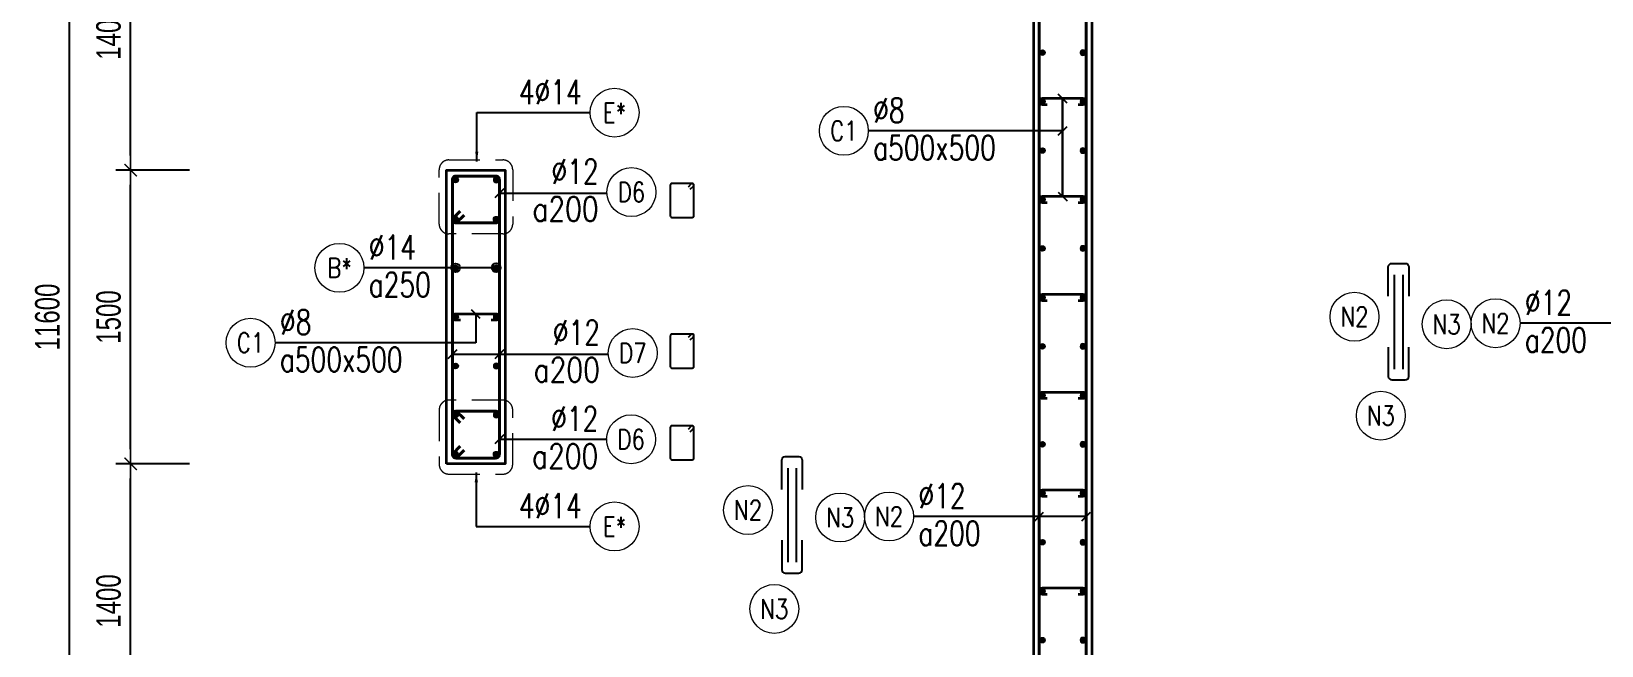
# Model space of a CAD drawing. Header units: millimetres. Extents: x 988833 to 1318015, y -9365 to 47591.
# Drawn here: x 1153279 to 1161304, y 5008 to 8144 of the extents above; entities that cross this region are included whole.
import ezdxf
from ezdxf.enums import TextEntityAlignment as Align

# ---------------------------------------------------------------- set-up
doc = ezdxf.new("R2010")
doc.units = ezdxf.units.MM
doc.header["$MEASUREMENT"] = 0
doc.linetypes.add('HIDDEN', pattern=[9.525, 6.35, -3.175])
doc.linetypes.add('HIDDEN2', pattern=[4.7625, 3.175, -1.5875])
doc.layers.get('0').update_dxf_attribs({"lineweight": 20})
doc.layers.get('Defpoints').update_dxf_attribs({"color": 151, "lineweight": 9})
doc.layers.add('Hidden', color=9, linetype='HIDDEN')
doc.layers.add('Ligature', color=1, linetype='Continuous')
for name, color, linetype, lineweight in [('KC-LEADER', 153, 'Continuous', 18), ('KC-THEP', 6, 'Continuous', 40), ('NDC_S_DIM', 1, 'Continuous', 15), ('NDC_S_HIDDEN', 8, 'HIDDEN2', 13), ('NDC_S_LEADER', 1, 'Continuous', 15), ('NDC_S_REBAR', 4, 'Continuous', 35), ('NDC_S_STIRRUP', 4, 'Continuous', 40), ('NDC_S_VN TEXT', 7, 'Continuous', 20), ('NDC_S_WALL', 6, 'Continuous', 35)]:
    doc.layers.add(name, color=color, linetype=linetype, lineweight=lineweight)
doc.styles.add('NDC_ARIAL', font='arial.ttf', dxfattribs={"width": 0.85})
doc.styles.add('NDC_DIM', font='', dxfattribs={"width": 0.75})
doc.styles.add('NDC_EN TXT', font='romans.shx', dxfattribs={"width": 0.8})
doc.styles.get('NDC_DIM').set_extended_font_data('Dotum')
doc.dimstyles.new('NDC_1-50', dxfattribs={"dimscale": 50, "dimtxt": 2.5, "dimasz": 1, "dimexe": 1.5, "dimexo": 0, "dimgap": 0.8, "dimtad": 1, "dimdec": 0, "dimdsep": 46, "dimtxsty": 'NDC_ARIAL', "dimblk": 'DIMMARK', "dimcen": 49999.938995, "dimdle": 1.5, "dimclrd": 1, "dimclre": 1, "dimclrt": 3, "dimadec": 0, "dimazin": 0, "dimtfac": 1, "dimtdec": 0, "dimtix": 1, "dimtmove": 2, "dimatfit": 3, "dimfxl": 1, "dimarcsym": 0})
doc.dimstyles.new('NDC_dim_30', dxfattribs={"dimscale": 30, "dimtxt": 2.5, "dimasz": 1.5, "dimexe": 1.5, "dimexo": 2.5, "dimgap": 1, "dimtad": 1, "dimdec": 0, "dimzin": 0, "dimdsep": 46, "dimtxsty": 'NDC_DIM', "dimblk": 'DIMMARK', "dimcen": 0.09, "dimdle": 1.2, "dimclrd": 1, "dimclre": 1, "dimclrt": 3, "dimadec": 0, "dimazin": 0, "dimtfac": 1, "dimtdec": 0, "dimtix": 1, "dimtofl": 0, "dimtmove": 0, "dimatfit": 3, "dimfxl": 6, "dimfxlon": 1, "dimtolj": 1, "dimtzin": 0, "dimarcsym": 0})
doc.dimstyles.new('NDC_dim_50', dxfattribs={"dimscale": 50, "dimtxt": 2.5, "dimasz": 1.5, "dimexe": 1.5, "dimexo": 2.5, "dimgap": 1, "dimtad": 1, "dimdec": 0, "dimzin": 0, "dimdsep": 46, "dimtxsty": 'NDC_DIM', "dimblk": 'DIMMARK', "dimcen": 0.09, "dimdle": 1.2, "dimclrd": 1, "dimclre": 1, "dimclrt": 3, "dimadec": 0, "dimazin": 0, "dimtfac": 1, "dimtdec": 0, "dimtix": 1, "dimtofl": 0, "dimtmove": 0, "dimatfit": 3, "dimfxl": 6, "dimfxlon": 1, "dimtolj": 1, "dimtzin": 0, "dimarcsym": 0})

# ---------------------------------------------------------------- blocks, each defined once
blk = doc.blocks.new('THEP')
at = {"layer": 'KC-LEADER', "color": 6}
blk.add_circle((0, 0), 14, dxfattribs=at)
at = {"layer": 'KC-THEP'}
for p, q in [((-14, 0), (14, 0)), ((9.9, 9.9), (-9.9, -9.9)), ((-9.9, 9.9), (9.9, -9.9)), ((0, 14), (0, -14))]:
    blk.add_line(p, q, dxfattribs=at)
blk = doc.blocks.new('A$C7BC65A55')
at = {"layer": 'Ligature'}
for p, q in [((-15.2, 372, 0), (-15.2, 38.5, 0)), ((15.2, 372, 0), (15.2, 38.5, 0))]:
    blk.add_line(p, q, dxfattribs=at)
for points in [[(-36.2, 296.5), (-36.2, 400.9, -0.414214), (-24, 413.1), (24, 413.1, -0.414214), (36.2, 400.9), (36.2, 296.5)], [(-36.2, 116.5), (-36.2, 12.2, 0.414214), (-24, 0), (24, 0, 0.414214), (36.2, 12.2), (36.2, 116.5)]]:
    blk.add_lwpolyline(points, format="xyb", dxfattribs=at)
blk = doc.blocks.new('DIMMARK')
at = {"layer": 'NDC_S_DIM', "color": 1}
blk.add_line((-1.5, 0), (1, 0), dxfattribs=at)
at = {"layer": 'NDC_S_DIM', "color": 2, "const_width": 0.1}
blk.add_lwpolyline([(-0.42, -0.42), (0.42, 0.42)], dxfattribs=at)
blk = doc.blocks.new('*U11')
blk.add_circle((-2.5, 0), 2.5)
at = {"layer": 'NDC_S_VN TEXT', "color": 3, "style": 'NDC_EN TXT', "width": 0.75}
for tag, p in [('DK1', (0.5, 0.85)), ('KC1', (0.5, -2.97))]:
    blk.add_attdef(tag, p, '', height=2.5, dxfattribs=at)
at = {"layer": 'NDC_S_VN TEXT', "color": 7, "style": 'NDC_EN TXT', "width": 0.8}
blk.add_attdef('SH2', text='', height=2, dxfattribs=at).set_placement((-2.5, 0), align=Align.MIDDLE)
blk = doc.blocks.new('*U12')
blk.add_circle((-2.5, 0), 2.5)
at = {"layer": 'NDC_S_VN TEXT', "color": 3, "style": 'NDC_EN TXT', "width": 0.75}
for tag, p in [('DK1', (0.5, 0.85)), ('KC1', (0.5, -2.97))]:
    blk.add_attdef(tag, p, '', height=2.5, dxfattribs=at)
at = {"layer": 'NDC_S_VN TEXT', "color": 7, "style": 'NDC_EN TXT', "width": 0.8}
blk.add_attdef('SH2', text='', height=2, dxfattribs=at).set_placement((-2.5, 0), align=Align.MIDDLE)
blk = doc.blocks.new('*U9')
blk.add_circle((2.5, 0), 2.5)
at = {"layer": 'NDC_S_VN TEXT', "color": 3, "style": 'NDC_EN TXT', "width": 0.75}
blk.add_attdef('DK2', text='', height=2.5, dxfattribs=at).set_placement((-0.85, 0.85), align=Align.RIGHT)
at = {"layer": 'NDC_S_VN TEXT', "color": 7, "style": 'NDC_EN TXT', "width": 0.8}
blk.add_attdef('SH3', text='', height=2, dxfattribs=at).set_placement((2.5, 0), align=Align.MIDDLE)
blk = doc.blocks.new('*U10')
blk.add_circle((2.5, 0), 2.5)
at = {"layer": 'NDC_S_VN TEXT', "color": 3, "style": 'NDC_EN TXT'}
for tag, width, p in [('DK2', 0.75, (-0.85, 0.85)), ('KC2', 0.8, (-0.85, -2.97))]:
    blk.add_attdef(tag, text='', height=2.5, dxfattribs=dict(at, width=width)).set_placement(p, align=Align.RIGHT)
at = {"layer": 'NDC_S_VN TEXT', "color": 7, "style": 'NDC_EN TXT', "width": 0.8}
blk.add_attdef('SH3', text='', height=2, dxfattribs=at).set_placement((2.5, 0), align=Align.MIDDLE)
blk = doc.blocks.new('*D847')
at = {"layer": 'Defpoints', "color": 0, "ltscale": 200, "transparency": 16777216}
for p in [(1153473.2, 12485.6), (1155514.3, 12485.6), (1155514.4, 885.9)]:
    blk.add_point(p, dxfattribs=at)
at = {"layer": 'NDC_S_DIM', "color": 1, "lineweight": -2, "ltscale": 200, "transparency": 16777216}
for p, q in [((1153773.2, 12485.6), (1153398.2, 12485.6)), ((1153473.2, 960.9), (1153473.2, 12410.6)), ((1153773.2, 885.9), (1153398.2, 885.9))]:
    blk.add_line(p, q, dxfattribs=at)
at = {"layer": 'NDC_S_DIM', "color": 1, "lineweight": -2, "ltscale": 200, "transparency": 16777216, "xscale": 75, "yscale": 75, "zscale": 75}
for p, rotation in [((1153473.2, 12485.6), 90), ((1153473.2, 885.9), 270)]:
    blk.add_blockref('DIMMARK', p, dxfattribs=dict(at, rotation=rotation))
at = {"layer": 'NDC_S_DIM', "color": 3, "ltscale": 200, "transparency": 16777216, "insert": (1153360.6, 6685.7), "char_height": 125, "attachment_point": 5, "rotation": 90, "style": 'NDC_DIM'}
blk.add_mtext('\\A1;11600', dxfattribs=at)
blk = doc.blocks.new('*D868')
at = {"layer": 'Defpoints', "color": 0, "ltscale": 200, "transparency": 16777216}
for p in [(1153785.8, 5935.6), (1155550.4, 5935.6), (1155550.4, 4535.6)]:
    blk.add_point(p, dxfattribs=at)
at = {"layer": 'NDC_S_DIM', "color": 1, "lineweight": -2, "ltscale": 200, "transparency": 16777216}
for p, q in [((1154085.8, 5935.6), (1153710.8, 5935.6)), ((1153785.8, 4610.6), (1153785.8, 5860.6)), ((1154085.8, 4535.6), (1153710.8, 4535.6))]:
    blk.add_line(p, q, dxfattribs=at)
at = {"layer": 'NDC_S_DIM', "color": 1, "lineweight": -2, "ltscale": 200, "transparency": 16777216, "xscale": 75, "yscale": 75, "zscale": 75}
for p, rotation in [((1153785.8, 5935.6), 90), ((1153785.8, 4535.6), 270)]:
    blk.add_blockref('DIMMARK', p, dxfattribs=dict(at, rotation=rotation))
at = {"layer": 'NDC_S_DIM', "color": 3, "ltscale": 200, "transparency": 16777216, "insert": (1153673.2, 5235.6), "char_height": 125, "attachment_point": 5, "rotation": 90, "style": 'NDC_DIM'}
blk.add_mtext('\\A1;1400', dxfattribs=at)
blk = doc.blocks.new('*D869')
at = {"layer": 'Defpoints', "color": 0, "ltscale": 200, "transparency": 16777216}
for p in [(1153785.8, 7435.6), (1155550.4, 7435.6), (1155550.4, 5935.6)]:
    blk.add_point(p, dxfattribs=at)
at = {"layer": 'NDC_S_DIM', "color": 1, "lineweight": -2, "ltscale": 200, "transparency": 16777216}
for p, q in [((1154085.8, 7435.6), (1153710.8, 7435.6)), ((1153785.8, 6010.6), (1153785.8, 7360.6)), ((1154085.8, 5935.6), (1153710.8, 5935.6))]:
    blk.add_line(p, q, dxfattribs=at)
at = {"layer": 'NDC_S_DIM', "color": 1, "lineweight": -2, "ltscale": 200, "transparency": 16777216, "xscale": 75, "yscale": 75, "zscale": 75}
for p, rotation in [((1153785.8, 7435.6), 90), ((1153785.8, 5935.6), 270)]:
    blk.add_blockref('DIMMARK', p, dxfattribs=dict(at, rotation=rotation))
at = {"layer": 'NDC_S_DIM', "color": 3, "ltscale": 200, "transparency": 16777216, "insert": (1153673.2, 6685.6), "char_height": 125, "attachment_point": 5, "rotation": 90, "style": 'NDC_DIM'}
blk.add_mtext('\\A1;1500', dxfattribs=at)
blk = doc.blocks.new('*D870')
at = {"layer": 'Defpoints', "color": 0, "ltscale": 200, "transparency": 16777216}
for p in [(1153785.8, 8835.6), (1155550.4, 8835.6), (1155550.4, 7435.6)]:
    blk.add_point(p, dxfattribs=at)
at = {"layer": 'NDC_S_DIM', "color": 1, "lineweight": -2, "ltscale": 200, "transparency": 16777216}
for p, q in [((1154085.8, 8835.6), (1153710.8, 8835.6)), ((1153785.8, 7510.6), (1153785.8, 8760.6)), ((1154085.8, 7435.6), (1153710.8, 7435.6))]:
    blk.add_line(p, q, dxfattribs=at)
at = {"layer": 'NDC_S_DIM', "color": 1, "lineweight": -2, "ltscale": 200, "transparency": 16777216, "xscale": 75, "yscale": 75, "zscale": 75}
for p, rotation in [((1153785.8, 8835.6), 90), ((1153785.8, 7435.6), 270)]:
    blk.add_blockref('DIMMARK', p, dxfattribs=dict(at, rotation=rotation))
at = {"layer": 'NDC_S_DIM', "color": 3, "ltscale": 200, "transparency": 16777216, "insert": (1153673.2, 8135.6), "char_height": 125, "attachment_point": 5, "rotation": 90, "style": 'NDC_DIM'}
blk.add_mtext('\\A1;1400', dxfattribs=at)

msp = doc.modelspace()

# ---------------------------------------------------------------- linework, layer by layer
for centre in [(1160041.3, 6686.9), (1160512.2, 6648.7), (1160175.7, 6181.9), (1156941.3, 5700), (1157412.2, 5661.8), (1157075.7, 5195)]:
    msp.add_circle(centre, 125)
at = {"layer": 'Ligature'}
for points in [[(1156646.4, 7337.8), (1156662.4, 7353.8, 0.668179), (1156656.6, 7367.7), (1156552, 7367.7, 0.414214), (1156543.8, 7359.6), (1156543.8, 7202.4, 0.414214), (1156552, 7194.3), (1156656.6, 7194.3, 0.414214), (1156664.8, 7202.4), (1156664.8, 7359.6, 0.668179), (1156650.8, 7365.3), (1156634.9, 7349.4)], [(1156646.4, 6568.7), (1156662.3, 6584.6, 0.668179), (1156656.6, 6598.6), (1156551.9, 6598.6, 0.414214), (1156543.8, 6590.4), (1156543.8, 6433.3, 0.414214), (1156551.9, 6425.1), (1156656.6, 6425.1, 0.414214), (1156664.7, 6433.3), (1156664.7, 6590.4, 0.668179), (1156650.8, 6596.2), (1156634.8, 6580.2)], [(1156646.4, 6100.1), (1156662.3, 6116.1, 0.668179), (1156656.6, 6130), (1156551.9, 6130, 0.414214), (1156543.8, 6121.8), (1156543.8, 5964.7, 0.414214), (1156551.9, 5956.6), (1156656.6, 5956.6, 0.414214), (1156664.7, 5964.7), (1156664.7, 6121.8, 0.668179), (1156650.8, 6127.6), (1156634.8, 6111.6)]]:
    msp.add_lwpolyline(points, format="xyb", dxfattribs=at)
at = {"layer": 'NDC_S_HIDDEN', "ltscale": 50}
for points in [[(1155412.7, 7487.7), (1155688.6, 7487.7, -0.414214), (1155738.6, 7437.7), (1155738.6, 7160.1, -0.414214), (1155688.6, 7110.1), (1155412.7, 7110.1, -0.414214), (1155362.7, 7160.1), (1155362.7, 7437.7, -0.414214)], [(1155412.7, 5883.5), (1155688.6, 5883.5, 0.414214), (1155738.6, 5933.5), (1155738.6, 6211.1, 0.414214), (1155688.6, 6261.1), (1155412.7, 6261.1, 0.414214), (1155362.7, 6211.1), (1155362.7, 5933.5, 0.414214)]]:
    msp.add_lwpolyline(points, format="xyb", close=True, dxfattribs=at)
at = {"layer": 'NDC_S_REBAR'}
for points in [[(1158628.1, 7770.6), (1158653.1, 7770.6, 1), (1158653.1, 7800.6), (1158446.1, 7800.6, 1), (1158446.1, 7770.6), (1158471.1, 7770.6)], [(1158628.1, 7270.6), (1158653.1, 7270.6, 1), (1158653.1, 7300.6), (1158446.1, 7300.6, 1), (1158446.1, 7270.6), (1158471.1, 7270.6)], [(1158628.1, 6770.6), (1158653.1, 6770.6, 1), (1158653.1, 6800.6), (1158446.1, 6800.6, 1), (1158446.1, 6770.6), (1158471.1, 6770.6)], [(1155628.9, 6670.6), (1155653.9, 6670.6, 1), (1155653.9, 6700.6), (1155446.9, 6700.6, 1), (1155446.9, 6670.6), (1155471.9, 6670.6)], [(1158628.1, 6270.6), (1158653.1, 6270.6, 1), (1158653.1, 6300.6), (1158446.1, 6300.6, 1), (1158446.1, 6270.6), (1158471.1, 6270.6)], [(1158628.1, 5770.6), (1158653.1, 5770.6, 1), (1158653.1, 5800.6), (1158446.1, 5800.6, 1), (1158446.1, 5770.6), (1158471.1, 5770.6)], [(1158628.1, 5270.6), (1158653.1, 5270.6, 1), (1158653.1, 5300.6), (1158446.1, 5300.6, 1), (1158446.1, 5270.6), (1158471.1, 5270.6)]]:
    msp.add_lwpolyline(points, format="xyb", dxfattribs=at)
at = {"layer": 'NDC_S_STIRRUP'}
for points in [[(1158469.6, 575.6), (1158429.6, 535.6, 0.414214), (1158449.6, 515.6), (1158649.6, 515.6, 0.414214), (1158669.6, 535.6), (1158669.6, 12835.6, 0.414214), (1158649.6, 12855.6), (1158449.6, 12855.6, 0.414214), (1158429.6, 12835.6), (1158429.6, 535.6, 0.414214), (1158449.6, 515.6), (1158489.6, 555.6)], [(1155470.4, 6025.6), (1155430.4, 5985.6, 0.414214), (1155450.4, 5965.6), (1155650.4, 5965.6, 0.414214), (1155670.4, 5985.6), (1155670.4, 7385.6, 0.414214), (1155650.4, 7405.6), (1155450.4, 7405.6, 0.414214), (1155430.4, 7385.6), (1155430.4, 5985.6, 0.414214), (1155450.4, 5965.6), (1155490.4, 6005.6)], [(1155470.4, 7226.1), (1155430.4, 7186.1, 0.414214), (1155450.4, 7166.1), (1155650.4, 7166.1, 0.414214), (1155670.4, 7186.1), (1155670.4, 7385.6, 0.414214), (1155650.4, 7405.6), (1155450.4, 7405.6, 0.414214), (1155430.4, 7385.6), (1155430.4, 7186.1, 0.414214), (1155450.4, 7166.1), (1155490.4, 7206.1)], [(1155470.4, 6145.1), (1155430.4, 6185.1, -0.414214), (1155450.4, 6205.1), (1155650.4, 6205.1, -0.414214), (1155670.4, 6185.1), (1155670.4, 5985.6, -0.414214), (1155650.4, 5965.6), (1155450.4, 5965.6, -0.414214), (1155430.4, 5985.6), (1155430.4, 6185.1, -0.414214), (1155450.4, 6205.1), (1155490.4, 6165.1)]]:
    msp.add_lwpolyline(points, format="xyb", dxfattribs=at)
at = {"layer": 'NDC_S_WALL'}
for points in [[(1158400.4, 12385.6), (1158400.4, 985.6), (1155700.4, 985.6), (1155700.4, 985.6), (1155700.4, 1635.6)], [(1155400.4, 1635.6), (1155400.4, 485.6), (1155400.4, 485.6), (1160150.4, 485.6), (1160150.4, 485.6), (1160150.4, 985.6), (1160150.4, 985.6), (1158700.4, 985.6), (1158700.4, 2535.6), (1158700.4, 2535.6), (1160150.4, 2535.6), (1160150.4, 2835.6), (1158700.4, 2835.6), (1158700.4, 2835.6), (1158700.4, 9885.6)], [(1155400.4, 5935.6), (1155400.4, 7435.6), (1155400.4, 7435.6), (1155700.4, 7435.6), (1155700.4, 7435.6), (1155700.4, 5935.6), (1155400.4, 5935.6)]]:
    msp.add_lwpolyline(points, dxfattribs=at)

# ---------------------------------------------------------------- block references
at = {"layer": 'Hidden', "xscale": 1.44, "yscale": 1.44, "zscale": 1.44}
for p in [(1160266.3, 6364.6, 0), (1157166.3, 5377.7, 0)]:
    msp.add_blockref('A$C7BC65A55', p, dxfattribs=at)
at = {"layer": 'KC-THEP'}
for p, rotation in [((1158446.1, 8035.6), 189.6685644363809), ((1158446.1, 7785.6), 189.6685644363809), ((1158446.1, 7535.6), 189.6685644363809), ((1155446.9, 7385.6), 189.6685644363809), ((1158446.1, 7285.6), 189.6685644363809), ((1155653.9, 7185.6), 9.668564436380926), ((1158446.1, 7035.6), 189.6685644363809), ((1155446.9, 6935.6), 189.6685644363809), ((1158446.1, 6785.6), 189.6685644363809), ((1155446.9, 6685.6), 189.6685644363809), ((1158446.1, 6535.6), 189.6685644363809), ((1155446.9, 6435.6), 189.6685644363809), ((1158446.1, 6285.6), 189.6685644363809), ((1155446.9, 6185.6), 189.6685644363809), ((1158446.1, 6035.6), 189.6685644363809), ((1155653.9, 5985.6), 9.668564436380946), ((1158446.1, 5785.6), 189.6685644363809), ((1158446.1, 5535.6), 189.6685644363809), ((1158446.1, 5285.6), 189.6685644363809), ((1158446.1, 5035.6), 189.6685644363809)]:
    msp.add_blockref('THEP', p, dxfattribs=dict(at, rotation=rotation))
at = {"layer": 'KC-THEP', "xscale": -1}
for p, rotation in [((1158653.1, 8035.6), 170.331435563619), ((1158653.1, 7785.6), 170.331435563619), ((1158653.1, 7535.6), 170.331435563619), ((1155653.9, 7385.6), 170.331435563619), ((1158653.1, 7285.6), 170.331435563619), ((1155446.9, 7185.6), 350.3314355636191), ((1158653.1, 7035.6), 170.331435563619), ((1155653.9, 6935.6), 170.331435563619), ((1158653.1, 6785.6), 170.331435563619), ((1155653.9, 6685.6), 170.331435563619), ((1158653.1, 6535.6), 170.331435563619), ((1155653.9, 6435.6), 170.331435563619), ((1158653.1, 6285.6), 170.331435563619), ((1155653.9, 6185.6), 170.331435563619), ((1158653.1, 6035.6), 170.331435563619), ((1155446.9, 5985.6), 350.3314355636191), ((1158653.1, 5785.6), 170.331435563619), ((1158653.1, 5535.6), 170.331435563619), ((1158653.1, 5285.6), 170.331435563619), ((1158653.1, 5035.6), 170.331435563619)]:
    msp.add_blockref('THEP', p, dxfattribs=dict(at, rotation=rotation))
at = {"layer": 'NDC_S_VN TEXT', "xscale": 50, "yscale": 50, "zscale": 50}
for name, p, values in [('*U9', (1156134.2, 7729.1), {'SH3': 'E*', 'DK2': '4%%C14'}), ('*U12', (1157556.3, 7636.2), {'SH2': 'C1', 'DK1': '%%c8', 'KC1': 'a500x500'}), ('*U10', (1156220.5, 7323.5), {'SH3': 'D6', 'DK2': '%%c12', 'KC2': 'a200'}), ('*U11', (1154977.9, 6936.8), {'SH2': 'B*', 'DK1': '%%C14', 'KC1': 'a250'}), ('*U11', (1160887.2, 6653.9), {'SH2': 'N2', 'DK1': '%%C12', 'KC1': 'a200'}), ('*U11', (1154523.9, 6554.3), {'SH2': 'C1', 'DK1': '%%c8', 'KC1': 'a500x500'}), ('*U10', (1156227, 6501.8), {'SH3': 'D7', 'DK2': '%%c12', 'KC2': 'a200'}), ('*U10', (1156218.6, 6061.1), {'SH3': 'D6', 'DK2': '%%c12', 'KC2': 'a200'}), ('*U9', (1156134.2, 5616.1), {'SH3': 'E*', 'DK2': '4%%C14'}), ('*U11', (1157787.2, 5667), {'SH2': 'N2', 'DK1': '%%C12', 'KC1': 'a200'})]:
    msp.add_blockref(name, p, dxfattribs=at).add_auto_attribs(values)

# ---------------------------------------------------------------- texts
at = {"layer": 'NDC_S_VN TEXT', "color": 7, "style": 'NDC_EN TXT', "width": 0.8}
for tag, p in [('N2', (1160041.3, 6686.9)), ('N3', (1160512.2, 6648.7)), ('N3', (1160175.7, 6181.9)), ('N2', (1156941.3, 5700)), ('N3', (1157412.2, 5661.8)), ('N3', (1157075.7, 5195))]:
    msp.add_attdef(tag, text='3', height=100, dxfattribs=at).set_placement(p, align=Align.MIDDLE)

# ---------------------------------------------------------------- dimensions: what is measured, and where the dimension line sits
at = {"layer": 'NDC_S_DIM', "ltscale": 200}
for base, p1, p2, picture, middle in [((1153473.2, 12485.6), (1155514.4, 885.9), (1155514.3, 12485.6), '*D847', (1153360.6, 6685.7)), ((1153785.8, 8835.6), (1155550.4, 7435.6), (1155550.4, 8835.6), '*D870', (1153673.2, 8135.6)), ((1153785.8, 7435.6), (1155550.4, 5935.6), (1155550.4, 7435.6), '*D869', (1153673.2, 6685.6)), ((1153785.8, 5935.6), (1155550.4, 4535.6), (1155550.4, 5935.6), '*D868', (1153673.2, 5235.6))]:
    dim = msp.add_linear_dim(base=base, p1=p1, p2=p2, angle=90, dimstyle='NDC_dim_50', override={"dimtmove": 1}, dxfattribs=at)
    dim.commit()
    dim.dimension.update_dxf_attribs({"geometry": picture, "text_midpoint": middle})

# ---------------------------------------------------------------- leaders
at = {"layer": 'NDC_S_LEADER'}
for points, dimstyle, override in [([(1158549.6, 7800.6), (1158549.6, 7300.6)], 'NDC_dim_30', {"dimtad": 0, "dimldrblk": 'Oblique'}), ([(1158549.6, 7300.6), (1158549.6, 7800.6)], 'NDC_dim_30', {"dimtad": 0, "dimldrblk": 'Oblique'}), ([(1155554.9, 7480.3), (1155554.9, 7729.1), (1156136.5, 7729.1)], 'NDC_1-50', {"dimgap": 0.8, "dimtad": 0}), ([(1158549.6, 7636.2), (1157556.3, 7636.2)], 'NDC_dim_30', {"dimtad": 0, "dimldrblk": 'Oblique'}), ([(1155670.4, 7317.2), (1156220.7, 7317.2)], 'NDC_dim_30', {"dimtad": 0, "dimldrblk": 'Oblique'}), ([(1155654.2, 6937.3), (1154977.9, 6936.8)], 'NDC_dim_30', {"dimtad": 0, "dimldrblk": 'Origin'}), ([(1155446.6, 6937.1), (1154977.9, 6936.8)], 'NDC_dim_30', {"dimtad": 0, "dimldrblk": 'Origin'}), ([(1155550.4, 6700.6), (1155550.4, 6554.6), (1154523.9, 6554.4)], 'NDC_dim_30', {"dimtad": 0, "dimldrblk": 'Oblique'}), ([(1161769.6, 6653.7), (1160887.2, 6653.7)], 'NDC_dim_30', {"dimtad": 0, "dimldrblk": 'Oblique'}), ([(1161529.6, 6653.7), (1160887.2, 6653.7)], 'NDC_dim_30', {"dimtad": 0, "dimldrblk": 'Oblique'}), ([(1155430.4, 6495.4), (1156227.2, 6495.4)], 'NDC_dim_30', {"dimtad": 0, "dimldrblk": 'Oblique'}), ([(1155670.4, 6495.4), (1156227.2, 6495.4)], 'NDC_dim_30', {"dimtad": 0, "dimldrblk": 'Oblique'}), ([(1155670.3, 6061.1), (1156220.7, 6061.1)], 'NDC_dim_30', {"dimtad": 0, "dimldrblk": 'Oblique'}), ([(1155552.5, 5892.1), (1155552.5, 5616.1), (1156134.1, 5616.1)], 'NDC_1-50', {"dimgap": 0.8, "dimtad": 0}), ([(1158669.6, 5666.8), (1157787.2, 5666.8)], 'NDC_dim_30', {"dimtad": 0, "dimldrblk": 'Oblique'}), ([(1158429.6, 5666.8), (1157787.2, 5666.8)], 'NDC_dim_30', {"dimtad": 0, "dimldrblk": 'Oblique'})]:
    msp.add_leader(points, dimstyle=dimstyle, override=override, dxfattribs=at)

doc.saveas('drawing.dxf')
